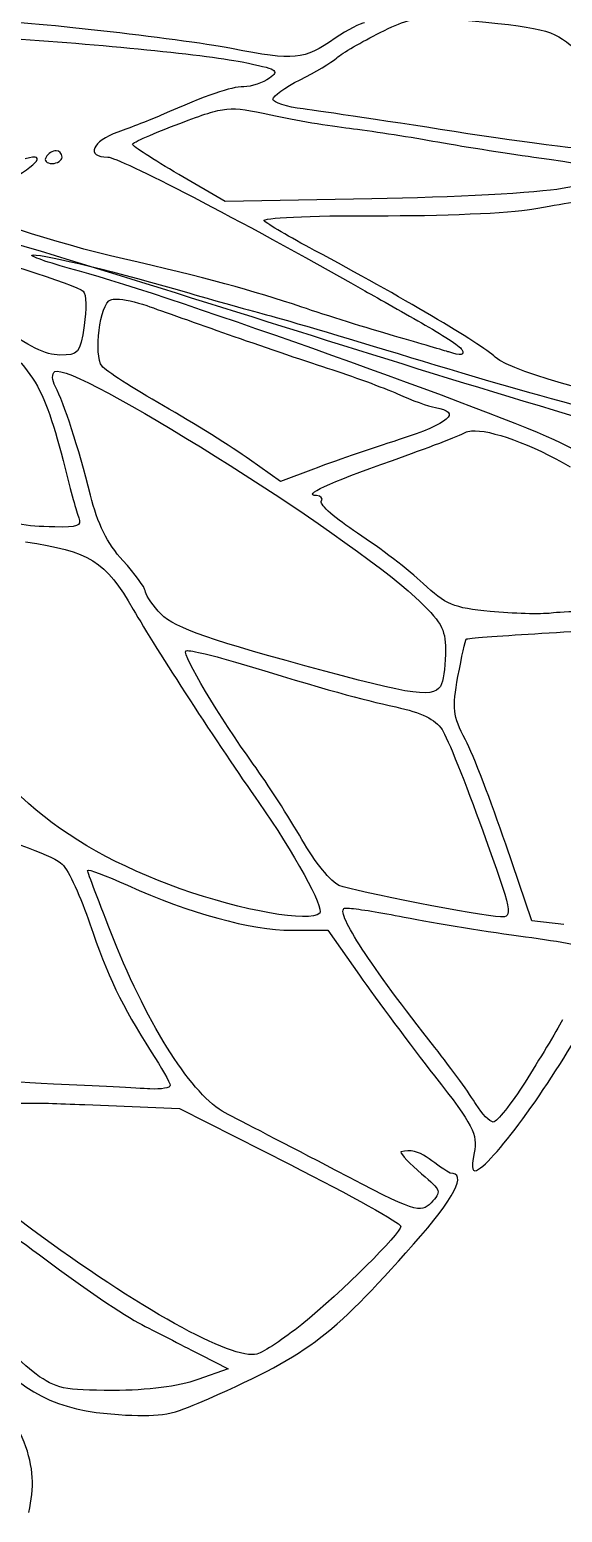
# Model space of a CAD drawing. Extents: x 2.7 to 60.3, y 1.1 to 57.9.
# Drawn here: x 44.15 to 50.47, y 11.29 to 28.87 of the extents above; entities that cross this region are included whole.
import ezdxf

# ---------------------------------------------------------------- set-up
doc = ezdxf.new("R2010")
doc.units = 0
doc.layers.get('0').update_dxf_attribs({"linetype": 'CONTINUOUS'})

msp = doc.modelspace()

# ---------------------------------------------------------------- linework, layer by layer
at = {"color": 7}
for points in [[(46.49115, 27.928756), (46.49115, 27.928756)], [(44.467089, 27.435968), (44.467089, 27.435968)], [(48.213145, 26.864358), (46.470756, 26.834042), (45.922847, 27.153746)], [(45.183117, 25.67649), (45.183117, 25.67649)], [(44.453858, 24.816593), (44.453858, 24.816593)], [(49.39385, 24.114345), (49.39385, 24.114345)], [(47.518616, 23.660695), (47.127253, 23.513519), (46.760694, 23.774245)], [(46.006631, 21.50379), (46.006631, 21.50379)], [(50.486358, 18.260438), (50.107675, 18.305639), (49.798441, 19.214592)], [(47.945808, 18.453365), (47.945808, 18.453365)], [(47.257891, 18.191536), (47.68784, 18.191536), (48.064318, 17.657961)], [(44.807186, 16.124479), (45.931667, 16.078731), (47.243007, 15.412861)], [(44.178251, 14.648877), (43.477657, 15.173082), (43.477657, 15.531372)], [(46.185777, 13.156737), (46.507135, 12.993026), (46.147742, 12.864042)]]:
    msp.add_lwpolyline(points, dxfattribs=at)
for points in [[(48.311263, 28.837159), (48.578403, 28.971079), (48.702852, 29.014826), (48.938547, 29.010791)], [(46.54627, 28.646989), (45.919017, 28.767371), (43.9963, 28.982597), (43.686016, 28.967244)], [(48.125504, 28.951259), (48.081311, 28.951259), (47.924514, 28.869372), (47.777135, 28.769358)], [(47.796427, 28.537298), (47.85894, 28.591662), (48.090624, 28.726562), (48.311263, 28.837159)], [(49.220769, 28.992601), (50.241908, 28.899855), (50.356889, 28.871491), (50.607076, 28.653051)], [(43.738933, 28.775973), (44.836859, 28.714576), (46.204124, 28.580269), (46.674704, 28.487686)], [(47.777135, 28.769358), (47.394518, 28.509708), (47.306193, 28.501148), (46.54627, 28.646989)], [(46.674704, 28.487686), (47.088363, 28.406304), (47.121795, 28.386445), (46.997166, 28.295312)], [(47.360967, 28.276573), (47.538084, 28.365625), (47.733915, 28.482933), (47.796427, 28.537298)], [(46.692343, 28.19389), (46.53777, 28.19389), (46.261596, 28.098445), (45.712834, 27.856547)], [(46.997166, 28.295312), (46.9207, 28.239401), (46.783475, 28.19389), (46.692343, 28.19389)], [(47.039059, 28.045063), (47.039059, 28.083338), (47.18385, 28.18752), (47.360967, 28.276573)], [(47.399002, 27.93041), (47.201049, 27.9552), (47.039059, 28.006791), (47.039059, 28.045063)], [(45.712834, 27.856547), (45.58781, 27.801432), (45.357587, 27.711852), (45.201307, 27.657007)], [(45.935525, 27.760083), (46.212218, 27.863775), (46.354252, 27.916056), (46.49115, 27.928756)], [(46.49115, 27.928756), (46.62805, 27.941453), (46.759611, 27.914806), (47.014254, 27.860405)], [(47.014254, 27.860405), (47.29865, 27.799645), (47.718802, 27.727986), (47.948012, 27.701655)], [(49.349753, 27.637161), (48.474585, 27.773833), (47.596958, 27.905631), (47.399002, 27.93041)], [(45.201307, 27.657007), (44.893442, 27.54897), (44.816324, 27.359901), (45.080039, 27.359901)], [(45.373838, 27.511485), (45.373496, 27.532322), (45.626508, 27.644276), (45.935525, 27.760083)], [(47.948012, 27.701655), (48.177224, 27.675318), (48.620474, 27.607503), (48.933035, 27.550621)], [(51.130731, 27.440379), (51.023805, 27.411), (50.247925, 27.496897), (49.349753, 27.637161)], [(44.467089, 27.435968), (44.427874, 27.435968), (44.374895, 27.401576), (44.349128, 27.359901)], [(44.538194, 27.359901), (44.538194, 27.401576), (44.506306, 27.435968), (44.467089, 27.435968)], [(45.922847, 27.153746), (45.621499, 27.329723), (45.374089, 27.490657), (45.373838, 27.511485)], [(48.933035, 27.550621), (49.245593, 27.493736), (49.785552, 27.408474), (50.13303, 27.361004)], [(43.818308, 27.035785), (44.21054, 27.228157), (44.393615, 27.423542), (44.102734, 27.339507)], [(44.349128, 27.359901), (44.323373, 27.318225), (44.355261, 27.284384), (44.420234, 27.284384)], [(44.420234, 27.284384), (44.485204, 27.284384), (44.538194, 27.318225), (44.538194, 27.359901)], [(45.080039, 27.359901), (45.212319, 27.359901), (46.648593, 26.613911), (48.099596, 25.791143)], [(50.13303, 27.361004), (51.16114, 27.220553), (51.244494, 27.127225), (50.467618, 26.98673)], [(50.467618, 26.98673), (50.186313, 26.935856), (49.171662, 26.881037), (48.213145, 26.864358)], [(45.26635, 26.152187), (44.465296, 26.334672), (43.40159, 26.684512), (43.40159, 26.76569)], [(48.25945, 26.664818), (49.026008, 26.662036), (49.857626, 26.696444), (50.107675, 26.741436)], [(50.107675, 26.741436), (50.498014, 26.81167), (50.745269, 26.85483), (50.914102, 26.863257)], [(46.933225, 26.603633), (46.894623, 26.641306), (47.465076, 26.667697), (48.25945, 26.664818)], [(47.531294, 26.254162), (47.239569, 26.409994), (46.970476, 26.567277), (46.933225, 26.603633)], [(43.026762, 26.330783), (43.607431, 26.195322), (44.708349, 25.844624), (44.790651, 25.769093)], [(44.181559, 26.195184), (44.217714, 26.231342), (45.059414, 26.032248), (45.902451, 25.788386)], [(49.675519, 24.98747), (49.502568, 25.14716), (48.545623, 25.71233), (47.531294, 26.254162)], [(44.746553, 26.006117), (44.41978, 26.094292), (44.165754, 26.179379), (44.181559, 26.195184)], [(47.379709, 25.582231), (46.811407, 25.775562), (46.221297, 25.934645), (45.26635, 26.152187)], [(50.448326, 23.972131), (49.760048, 24.310269), (45.812298, 25.71855), (44.746553, 26.006117)], [(44.790651, 25.769093), (44.825195, 25.737371), (44.829998, 25.553757), (44.801124, 25.361194)], [(45.013341, 24.879433), (44.909616, 25.013785), (44.988838, 25.620365), (45.11642, 25.669325)], [(45.11642, 25.669325), (45.131047, 25.674938), (45.154108, 25.677312), (45.183117, 25.67649)], [(45.183117, 25.67649), (45.270141, 25.674024), (45.41128, 25.644529), (45.543611, 25.598216)], [(45.902451, 25.788386), (46.256685, 25.685917), (46.733779, 25.551934), (46.962991, 25.490729)], [(48.099596, 25.791143), (48.245457, 25.708435), (48.561114, 25.52967), (48.800743, 25.394268)], [(45.543611, 25.598216), (45.720051, 25.536466), (46.154004, 25.383005), (46.508238, 25.257565)], [(48.478282, 25.238273), (48.165721, 25.328183), (47.671431, 25.48299), (47.379709, 25.582231)], [(43.436314, 25.423481), (44.18481, 24.901378), (44.315953, 24.699132), (44.574576, 23.668411)], [(44.510633, 25.012275), (44.347655, 25.012822), (44.130708, 25.119646), (43.819961, 25.352925)], [(44.801124, 25.361194), (44.751495, 25.030247), (44.73529, 25.011428), (44.510633, 25.012275)], [(46.962991, 25.490729), (47.192201, 25.42952), (48.027663, 25.18154), (48.819483, 24.939515)], [(48.800743, 25.394268), (49.04037, 25.258866), (49.255361, 25.117219), (49.278647, 25.079523)], [(46.508238, 25.257565), (46.862475, 25.132126), (47.391153, 24.952844), (47.682878, 24.859036)], [(49.122652, 25.049206), (49.080976, 25.063385), (48.790843, 25.148359), (48.478282, 25.238273)], [(49.278647, 25.079523), (49.320966, 25.011044), (49.265563, 25.000588), (49.122652, 25.049206)], [(51.722734, 24.443422), (51.305536, 24.418962), (49.881231, 24.797537), (49.675519, 24.98747)], [(44.459923, 24.636897), (44.417448, 24.71628), (44.414985, 24.792576), (44.453858, 24.816593)], [(44.453858, 24.816593), (44.65524, 24.941056), (47.89912, 22.910044), (48.724673, 22.142648)], [(45.740396, 24.410348), (45.380512, 24.616596), (45.053247, 24.827744), (45.013341, 24.879433)], [(47.682878, 24.859036), (47.9746, 24.765226), (48.349617, 24.627084), (48.516314, 24.55201)], [(48.819483, 24.939515), (49.611303, 24.69749), (50.591805, 24.420017), (50.998436, 24.323257)], [(44.874437, 23.352015), (44.731463, 23.923142), (44.563143, 24.444031), (44.459923, 24.636897)], [(48.516314, 24.55201), (48.683014, 24.476936), (48.884555, 24.404348), (48.964452, 24.391056)], [(46.760694, 23.774245), (46.559287, 23.91778), (46.100283, 24.204106), (45.740396, 24.410348)], [(48.964452, 24.391056), (49.284424, 24.337803), (49.130794, 24.200874), (48.53616, 24.009615)], [(48.456785, 23.763772), (48.864483, 23.908422), (49.25242, 24.057494), (49.318333, 24.095052)], [(49.318333, 24.095052), (49.337282, 24.10585), (49.36251, 24.111873), (49.39385, 24.114345)], [(49.39385, 24.114345), (49.613239, 24.131662), (50.112727, 23.952982), (50.562978, 23.68605)], [(48.53616, 24.009615), (48.191925, 23.898894), (47.733952, 23.74182), (47.518616, 23.660695)], [(50.887644, 23.711958), (50.791917, 23.783358), (50.594187, 23.900477), (50.448326, 23.972131)], [(47.554995, 23.346503), (47.383299, 23.350494), (47.6804, 23.488323), (48.456785, 23.763772)], [(44.574576, 23.668411), (44.639597, 23.409283), (44.712687, 23.145217), (44.737184, 23.081369)], [(45.259735, 22.575353), (45.075379, 22.779409), (44.959214, 23.013362), (44.874437, 23.352015)], [(47.612323, 23.277048), (47.635216, 23.314093), (47.609548, 23.345374), (47.554995, 23.346503)], [(48.043372, 22.899466), (47.78331, 23.069976), (47.589434, 23.240009), (47.612323, 23.277048)], [(44.451654, 22.973882), (44.079335, 22.983797), (44.000688, 22.997882), (43.364105, 23.165703)], [(44.737184, 23.081369), (44.773277, 22.987327), (44.719119, 22.96677), (44.451654, 22.973882)], [(48.819483, 22.304155), (48.652783, 22.461006), (48.303437, 22.728956), (48.043372, 22.899466)], [(44.104388, 22.79639), (44.857089, 22.691494), (45.058686, 22.565416), (45.383207, 21.997128)], [(45.523215, 22.219268), (45.523215, 22.254447), (45.404879, 22.414696), (45.259735, 22.575353)], [(45.678107, 21.976732), (45.592929, 22.074945), (45.523215, 22.184092), (45.523215, 22.219268)], [(49.614887, 21.97177), (49.180917, 22.013672), (49.086541, 22.05287), (48.819483, 22.304155)], [(45.383207, 21.997128), (45.651993, 21.526435), (46.401682, 20.373157), (46.871489, 19.70738)], [(47.417742, 21.327951), (46.167396, 21.670199), (45.837232, 21.793256), (45.678107, 21.976732)], [(48.724673, 22.142648), (49.03161, 21.857335), (49.084619, 21.765774), (49.084619, 21.521428)], [(51.378776, 21.986655), (50.933748, 21.98394), (50.465702, 21.968285), (50.338632, 21.952481)], [(50.338632, 21.952481), (50.211561, 21.936676), (49.885775, 21.945608), (49.614887, 21.97177)], [(50.145707, 21.708291), (50.583293, 21.734351), (51.119998, 21.776089), (51.338536, 21.800896)], [(49.232896, 21.200621), (49.276183, 21.434798), (49.319877, 21.634176), (49.33046, 21.643797)], [(49.33046, 21.643797), (49.341041, 21.653432), (49.708125, 21.682242), (50.145707, 21.708291)], [(46.806445, 20.16158), (46.408972, 20.711019), (45.962872, 21.460028), (46.006631, 21.50379)], [(46.006631, 21.50379), (46.025776, 21.52293), (46.291404, 21.462915), (46.596983, 21.370397)], [(49.084619, 21.521428), (49.084617, 21.363841), (49.064156, 21.181102), (49.038868, 21.115184)], [(45.939936, 18.684875), (44.467585, 19.213601), (43.612582, 19.967256), (42.933056, 21.333466)], [(46.596983, 21.370397), (47.710223, 21.033353), (48.070115, 20.932815), (48.496471, 20.839577)], [(49.038868, 21.115184), (48.969922, 20.935501), (48.741163, 20.965699), (47.417742, 21.327951)], [(49.321641, 20.449314), (49.171547, 20.740723), (49.162397, 20.819257), (49.232896, 21.200621)], [(48.496471, 20.839577), (48.797639, 20.773717), (48.965987, 20.691331), (49.04438, 20.571686)], [(49.04438, 20.571686), (49.106619, 20.476698), (49.32365, 19.936432), (49.526692, 19.371138)], [(49.798441, 19.214592), (49.628363, 19.71469), (49.413803, 20.27038), (49.321641, 20.449314)], [(40.996085, 20.050785), (42.568201, 19.697692), (44.371398, 19.15094), (44.541502, 18.975917)], [(47.382464, 19.266958), (47.231404, 19.529874), (46.97226, 19.932371), (46.806445, 20.16158)], [(46.871489, 19.70738), (47.282498, 19.124927), (47.652446, 18.451599), (47.59358, 18.39273)], [(49.526692, 19.371138), (49.876699, 18.396684), (49.887779, 18.343809), (49.736705, 18.349736)], [(47.821785, 18.724564), (47.731423, 18.759892), (47.53352, 19.004049), (47.382464, 19.266958)], [(44.541502, 18.975917), (44.616347, 18.898901), (44.76345, 18.580162), (44.868372, 18.267604)], [(44.841363, 18.900953), (44.841363, 18.922314), (45.054387, 18.843461), (45.314856, 18.725665)], [(45.14839, 18.091215), (44.979412, 18.51524), (44.841363, 18.879586), (44.841363, 18.900953)], [(45.314856, 18.725665), (46.047265, 18.394432), (46.78533, 18.191536), (47.257891, 18.191536)], [(47.59358, 18.39273), (47.480728, 18.27988), (46.668662, 18.42319), (45.939936, 18.684875)], [(49.736705, 18.349736), (49.500121, 18.359038), (48.011752, 18.650277), (47.821785, 18.724564)], [(48.95839, 16.801372), (48.179513, 17.792652), (47.800438, 18.372489), (47.87966, 18.451711)], [(47.87966, 18.451711), (47.884046, 18.456097), (47.907397, 18.456416), (47.945808, 18.453365)], [(47.945808, 18.453365), (48.061039, 18.444207), (48.311895, 18.403841), (48.592935, 18.348082)], [(48.592935, 18.348082), (48.967655, 18.273739), (49.614856, 18.169043), (50.031605, 18.114919)], [(44.868372, 18.267604), (45.072196, 17.660422), (45.246801, 17.296593), (45.595977, 16.751763)], [(50.031605, 18.114919), (50.448351, 18.060797), (50.819682, 17.98988), (50.856224, 17.957823)], [(46.473511, 16.027465), (46.087699, 16.228133), (45.569251, 17.035108), (45.14839, 18.091215)], [(48.064318, 17.657961), (48.271261, 17.364467), (48.672036, 16.82746), (48.955082, 16.464579)], [(49.476533, 15.358291), (49.722518, 15.510321), (50.43897, 16.522737), (50.825355, 17.264394)], [(50.472577, 17.130999), (50.393654, 16.985138), (50.194391, 16.652838), (50.029401, 16.39237)], [(45.595977, 16.751763), (45.716167, 16.564229), (45.817048, 16.385594), (45.820322, 16.354338)], [(49.447868, 16.126686), (49.379756, 16.241291), (49.15973, 16.545128), (48.95839, 16.801372)], [(44.438976, 16.368669), (43.598592, 16.408699), (43.535394, 16.422838), (43.397178, 16.600729)], [(45.579992, 16.311341), (45.444551, 16.31915), (44.931178, 16.345216), (44.438976, 16.368669)], [(45.820322, 16.354338), (45.823598, 16.323084), (45.715436, 16.303523), (45.579992, 16.311341)], [(48.955082, 16.464579), (49.417873, 15.871269), (49.465428, 15.779369), (49.424167, 15.551215)], [(50.029401, 16.39237), (49.864414, 16.131904), (49.693943, 15.918327), (49.650715, 15.918327)], [(44.052575, 16.142671), (44.237995, 16.146532), (44.483105, 16.137611), (44.807186, 16.124479)], [(47.777135, 15.347817), (47.22532, 15.635859), (46.638693, 15.941548), (46.473511, 16.027465)], [(49.650715, 15.918327), (49.60749, 15.918327), (49.515982, 16.012081), (49.447868, 16.126686)], [(49.13974, 15.31254), (48.928282, 15.421062), (48.790112, 15.633054), (48.554349, 15.563895)], [(48.554349, 15.563895), (48.554349, 15.53567), (48.665302, 15.41931), (48.800743, 15.304824)], [(49.424167, 15.551215), (49.388581, 15.354503), (49.400045, 15.311024), (49.476533, 15.358291)], [(47.243007, 15.412861), (47.964175, 15.046743), (48.554349, 14.718329), (48.554349, 14.682501)], [(48.913189, 14.960312), (48.785151, 14.829361), (48.740955, 14.844705), (47.777135, 15.347817)], [(48.705934, 14.469181), (49.197139, 15.023598), (49.345726, 15.31254), (49.13974, 15.31254)], [(48.800743, 15.304824), (49.03628, 15.105733), (49.040669, 15.090688), (48.913189, 14.960312)], [(43.423086, 14.902987), (43.515565, 14.877836), (43.932382, 14.599229), (44.349128, 14.283972)], [(46.849439, 13.16721), (46.565399, 13.08485), (45.422202, 13.718842), (44.178251, 14.648877)], [(48.554349, 14.682501), (48.554349, 14.595991), (47.854461, 13.90201), (47.379709, 13.517784)], [(44.231168, 12.928535), (43.861273, 13.201424), (42.719735, 14.403682), (42.719735, 14.520443)], [(46.153807, 12.584577), (47.45966, 13.157609), (47.702227, 13.336324), (48.705934, 14.469181)], [(44.349128, 14.283972), (44.765877, 13.968713), (45.277357, 13.623028), (45.485733, 13.515577)], [(45.485733, 13.515577), (45.694106, 13.408127), (46.009018, 13.246743), (46.185777, 13.156737)], [(47.379709, 13.517784), (47.171336, 13.349142), (46.932788, 13.191397), (46.849439, 13.16721)], [(44.143524, 11.289769), (44.277929, 11.872045), (44.121457, 12.269741), (43.365759, 13.266428)], [(43.553174, 13.300052), (44.073976, 12.699966), (44.466614, 12.497734), (45.206818, 12.448977)], [(45.140121, 12.735608), (44.565138, 12.735941), (44.462641, 12.757771), (44.231168, 12.928535)], [(46.147742, 12.864042), (45.915281, 12.780721), (45.559593, 12.735379), (45.140121, 12.735608)], [(45.206818, 12.448977), (45.67045, 12.418435), (45.826152, 12.440799), (46.153807, 12.584577)]]:
    msp.add_open_spline(points, degree=3, dxfattribs=at)
at = {"color": 1}
msp.add_open_spline([(50.918511, 24.195374), (47.076498, 25.319253), (43.294698, 26.670508), (39.396458, 27.580387)], degree=3, dxfattribs=at)

doc.saveas('drawing.dxf')
